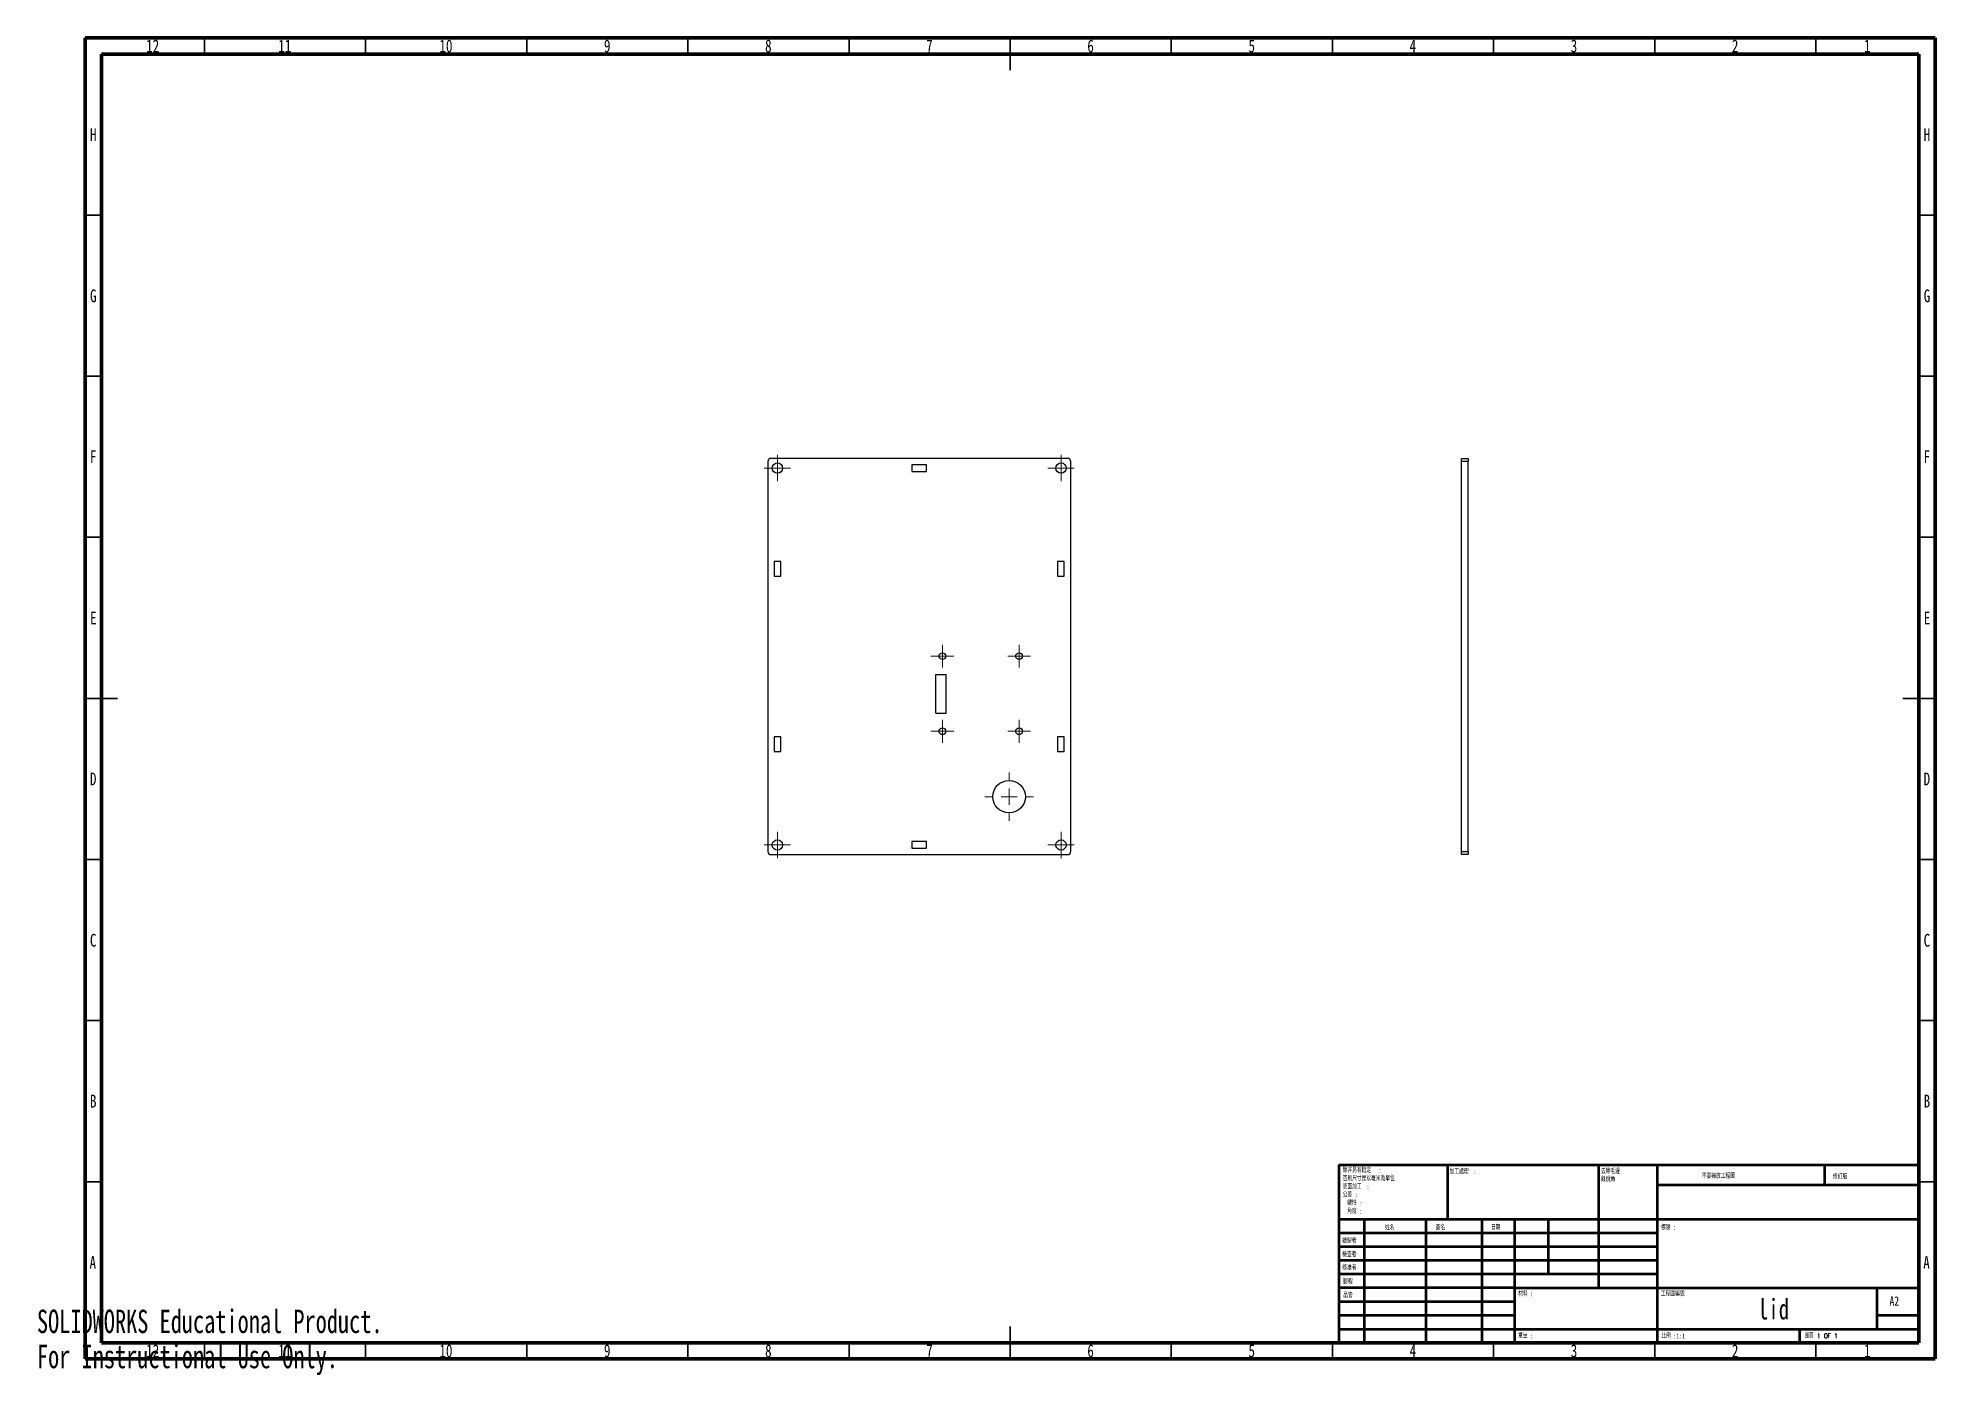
# Model space of a CAD drawing. Header units: millimetres. Extents: x 0 to 589, y 0 to 415.
import ezdxf

# ---------------------------------------------------------------- set-up
doc = ezdxf.new("R2010")
doc.units = ezdxf.units.MM
doc.styles.add('SLDTEXTSTYLE0', font='TXT', dxfattribs={"width": 0.75})
doc.styles.add('SLDTEXTSTYLE1', font='TXT', dxfattribs={"width": 0.7, "bigfont": 'bigfont'})
doc.styles.add('SLDTEXTSTYLE2', font='TXT', dxfattribs={"width": 0.75, "bigfont": 'bigfont'})
doc.styles.add('SLDTEXTSTYLE3', font='TXT', dxfattribs={"width": 0.666667, "bigfont": 'bigfont'})
doc.styles.add('SLDTEXTSTYLE4', font='TXT', dxfattribs={"width": 0.7})

# ---------------------------------------------------------------- blocks, each defined once
blk = doc.blocks.new('SW_NOTE_0')
at = {"color": 0, "linetype": 'Continuous', "lineweight": 0, "char_height": 1.5, "attachment_point": 1}
for s, insert, style in [('除非另有指定', (0, 1.93), 'SLDTEXTSTYLE1'), (':', (11.13, 1.89), 'SLDTEXTSTYLE0'), ('表面加工', (0, -3.11), 'SLDTEXTSTYLE1'), ('否則尺寸是以毫米為單位', (0, -0.61), 'SLDTEXTSTYLE1'), ('公差', (0, -5.65), 'SLDTEXTSTYLE1'), (':', (7.43, -3.15), 'SLDTEXTSTYLE0'), ('線性', (1.41, -8.2), 'SLDTEXTSTYLE1'), ('角度', (1.41, -10.74), 'SLDTEXTSTYLE1'), (':', (3.72, -5.7), 'SLDTEXTSTYLE0'), (':', (5.17, -10.79), 'SLDTEXTSTYLE0'), (':', (5.18, -8.24), 'SLDTEXTSTYLE0')]:
    blk.add_mtext(s, dxfattribs=dict(at, insert=insert, style=style))
blk = doc.blocks.new('SW_NOTE_0_1')
at = {"color": 0, "linetype": 'Continuous', "lineweight": 0, "char_height": 1.5, "attachment_point": 1}
for s, insert, style in [('加工處理', (0, 1.93), 'SLDTEXTSTYLE1'), (':', (7.44, 1.89), 'SLDTEXTSTYLE0')]:
    blk.add_mtext(s, dxfattribs=dict(at, insert=insert, style=style))
blk = doc.blocks.new('SW_NOTE_0_2')
at = {"color": 0, "linetype": 'Continuous', "lineweight": 0, "char_height": 1.5, "attachment_point": 1, "style": 'SLDTEXTSTYLE1'}
for s, insert in [('去除毛邊', (0, 1.93)), ('與銳角', (0, -0.57))]:
    blk.add_mtext(s, dxfattribs=dict(at, insert=insert))
blk = doc.blocks.new('SW_NOTE_0_3')
at = {"color": 0, "linetype": 'Continuous', "lineweight": 0, "char_height": 1.5, "attachment_point": 1}
for s, insert, style in [('材料', (0, 1.93), 'SLDTEXTSTYLE1'), (':', (3.72, 1.89), 'SLDTEXTSTYLE0')]:
    blk.add_mtext(s, dxfattribs=dict(at, insert=insert, style=style))
blk = doc.blocks.new('SW_NOTE_0_4')
at = {"color": 0, "linetype": 'Continuous', "lineweight": 0, "char_height": 1.5, "attachment_point": 1}
for s, insert, style in [('標題', (0, 1.93), 'SLDTEXTSTYLE1'), (':', (3.72, 1.89), 'SLDTEXTSTYLE0')]:
    blk.add_mtext(s, dxfattribs=dict(at, insert=insert, style=style))
blk = doc.blocks.new('SW_NOTE_0_5')
at = {"color": 0, "linetype": 'Continuous', "lineweight": 0, "char_height": 1.5, "attachment_point": 1}
for s, insert, style in [('比例', (0, 1.93), 'SLDTEXTSTYLE1'), (':1:1', (3.7, 1.89), 'SLDTEXTSTYLE0')]:
    blk.add_mtext(s, dxfattribs=dict(at, insert=insert, style=style))
blk = doc.blocks.new('SW_NOTE_0_6')
at = {"color": 0, "linetype": 'Continuous', "lineweight": 0, "attachment_point": 1}
for s, insert, char_height, style in [('重量', (0, 1.93), 1.499, 'SLDTEXTSTYLE1'), (':', (3.7, 1.89), 1.5, 'SLDTEXTSTYLE0')]:
    blk.add_mtext(s, dxfattribs=dict(at, insert=insert, char_height=char_height, style=style))
blk = doc.blocks.new('SW_CENTERMARKSYMBOL_0')
at = {"color": 0, "linetype": 'Continuous', "lineweight": 18}
for p, q in [((-2.5, 0), (-4.1, 0)), ((0, 0), (-2.5, 0)), ((0, 2.5), (0, 4.1)), ((0, 0), (0, 2.5)), ((0, 0), (0, -2.5)), ((0, 0), (2.5, 0)), ((2.5, 0), (4.1, 0)), ((0, -2.5), (0, -4.1))]:
    blk.add_line(p, q, dxfattribs=at)
blk = doc.blocks.new('SW_CENTERMARKSYMBOL_1')
at = {"color": 0, "linetype": 'Continuous', "lineweight": 18}
for p, q in [((-2.5, 0), (-4.1, 0)), ((0, 0), (-2.5, 0)), ((0, 2.5), (0, 4.1)), ((0, 0), (0, 2.5)), ((0, 0), (0, -2.5)), ((0, 0), (2.5, 0)), ((2.5, 0), (4.1, 0)), ((0, -2.5), (0, -4.1))]:
    blk.add_line(p, q, dxfattribs=at)
blk = doc.blocks.new('SW_CENTERMARKSYMBOL_2')
at = {"color": 0, "linetype": 'Continuous', "lineweight": 18}
for p, q in [((-2.5, 0), (-4.1, 0)), ((0, 0), (-2.5, 0)), ((0, 2.5), (0, 4.1)), ((0, 0), (0, 2.5)), ((0, 0), (0, -2.5)), ((0, 0), (2.5, 0)), ((2.5, 0), (4.1, 0)), ((0, -2.5), (0, -4.1))]:
    blk.add_line(p, q, dxfattribs=at)
blk = doc.blocks.new('SW_CENTERMARKSYMBOL_3')
at = {"color": 0, "linetype": 'Continuous', "lineweight": 18}
for p, q in [((-2.5, 0), (-4.1, 0)), ((0, 0), (-2.5, 0)), ((0, 2.5), (0, 4.1)), ((0, 0), (0, 2.5)), ((0, 0), (0, -2.5)), ((0, 0), (2.5, 0)), ((2.5, 0), (4.1, 0)), ((0, -2.5), (0, -4.1))]:
    blk.add_line(p, q, dxfattribs=at)
blk = doc.blocks.new('SW_CENTERMARKSYMBOL_4')
at = {"color": 0, "linetype": 'Continuous', "lineweight": 18}
for p, q in [((-2.5, 0), (-3.55, 0)), ((0, 0), (-2.5, 0)), ((0, 2.5), (0, 3.55)), ((0, 0), (0, 2.5)), ((0, 0), (0, -2.5)), ((0, 0), (2.5, 0)), ((2.5, 0), (3.55, 0)), ((0, -2.5), (0, -3.55))]:
    blk.add_line(p, q, dxfattribs=at)
blk = doc.blocks.new('SW_CENTERMARKSYMBOL_5')
at = {"color": 0, "linetype": 'Continuous', "lineweight": 18}
for p, q in [((-2.5, 0), (-3.55, 0)), ((0, 0), (-2.5, 0)), ((0, 2.5), (0, 3.55)), ((0, 0), (0, 2.5)), ((0, 0), (0, -2.5)), ((0, 0), (2.5, 0)), ((2.5, 0), (3.55, 0)), ((0, -2.5), (0, -3.55))]:
    blk.add_line(p, q, dxfattribs=at)
blk = doc.blocks.new('SW_CENTERMARKSYMBOL_6')
at = {"color": 0, "linetype": 'Continuous', "lineweight": 18}
for p, q in [((-2.5, 0), (-3.55, 0)), ((0, 0), (-2.5, 0)), ((0, 2.5), (0, 3.55)), ((0, 0), (0, 2.5)), ((0, 0), (0, -2.5)), ((0, 0), (2.5, 0)), ((2.5, 0), (3.55, 0)), ((0, -2.5), (0, -3.55))]:
    blk.add_line(p, q, dxfattribs=at)
blk = doc.blocks.new('SW_CENTERMARKSYMBOL_7')
at = {"color": 0, "linetype": 'Continuous', "lineweight": 18}
for p, q in [((-2.5, 0), (-3.55, 0)), ((0, 0), (-2.5, 0)), ((0, 2.5), (0, 3.55)), ((0, 0), (0, 2.5)), ((0, 0), (0, -2.5)), ((0, 0), (2.5, 0)), ((2.5, 0), (3.55, 0)), ((0, -2.5), (0, -3.55))]:
    blk.add_line(p, q, dxfattribs=at)
blk = doc.blocks.new('SW_CENTERMARKSYMBOL_8')
at = {"color": 0, "linetype": 'Continuous', "lineweight": 18}
for p, q in [((0, 5), (0, 7.55)), ((-5, 0), (-7.55, 0)), ((0, 0), (-2.5, 0)), ((0, 0), (0, 2.5)), ((0, 0), (0, -2.5)), ((0, 0), (2.5, 0)), ((5, 0), (7.55, 0)), ((0, -5), (0, -7.55))]:
    blk.add_line(p, q, dxfattribs=at)

msp = doc.modelspace()

# ---------------------------------------------------------------- linework, layer by layer
at = {"color": 7, "linetype": 'Continuous', "lineweight": 70}
for p, q in [((15, 5), (15, 415)), ((15, 415), (589, 415)), ((589, 415), (589, 5)), ((20, 10), (20, 410)), ((20, 410), (584, 410)), ((584, 410), (584, 10)), ((584, 10), (20, 10)), ((589, 5), (15, 5))]:
    msp.add_line(p, q, dxfattribs=at)
at = {"color": 7, "linetype": 'Continuous', "lineweight": 35}
for p, q in [((52, 410), (52, 415)), ((102, 410), (102, 415)), ((152, 410), (152, 415)), ((202, 410), (202, 415)), ((252, 410), (252, 415)), ((302, 415), (302, 405)), ((302, 410), (302, 415)), ((352, 410), (352, 415)), ((402, 410), (402, 415)), ((452, 410), (452, 415)), ((502, 410), (502, 415)), ((552, 410), (552, 415)), ((20, 360), (15, 360)), ((584, 360), (589, 360)), ((20, 310), (15, 310)), ((584, 310), (589, 310)), ((20, 260), (15, 260)), ((584, 260), (589, 260)), ((15, 210), (25, 210)), ((20, 210), (15, 210)), ((589, 210), (579, 210)), ((584, 210), (589, 210)), ((20, 160), (15, 160)), ((584, 160), (589, 160)), ((20, 110), (15, 110)), ((584, 110), (589, 110)), ((20, 60), (15, 60)), ((584, 60), (589, 60)), ((302, 5), (302, 15)), ((52, 10), (52, 5)), ((102, 10), (102, 5)), ((152, 10), (152, 5)), ((202, 10), (202, 5)), ((252, 10), (252, 5)), ((302, 10), (302, 5)), ((352, 10), (352, 5)), ((402, 10), (402, 5)), ((452, 10), (452, 5)), ((502, 10), (502, 5)), ((552, 10), (552, 5))]:
    msp.add_line(p, q, dxfattribs=at)
at = {"color": 7, "linetype": 'Continuous', "lineweight": 25}
for p, q in [((226.78, 283.5), (226.78, 162.5)), ((319.78, 284.5), (227.78, 284.5)), ((320.78, 162.5), (320.78, 283.5)), ((442.08, 284.5), (444.08, 284.5)), ((442.08, 283.5), (442.08, 284.5)), ((444.08, 283.5), (442.08, 283.5)), ((442.08, 162.5), (442.08, 283.5)), ((444.08, 284.5), (444.08, 283.5)), ((444.08, 162.5), (444.08, 283.5)), ((271.48, 282.5), (271.48, 280.4)), ((276.08, 282.5), (271.48, 282.5)), ((271.48, 280.4), (276.08, 280.4)), ((276.08, 280.4), (276.08, 282.5)), ((228.78, 252.5), (228.78, 247.9)), ((230.88, 252.5), (228.78, 252.5)), ((228.78, 247.9), (230.88, 247.9)), ((230.88, 247.9), (230.88, 252.5)), ((316.68, 252.5), (316.68, 247.9)), ((318.78, 252.5), (316.68, 252.5)), ((316.68, 247.9), (318.78, 247.9)), ((318.78, 247.9), (318.78, 252.5)), ((278.98, 217.45), (282.18, 217.45)), ((278.98, 205.45), (278.98, 217.45)), ((282.18, 205.45), (282.18, 217.45)), ((278.98, 205.45), (282.18, 205.45)), ((230.88, 198.1), (228.78, 198.1)), ((228.78, 198.1), (228.78, 193.5)), ((230.88, 193.5), (230.88, 198.1)), ((318.78, 198.1), (316.68, 198.1)), ((316.68, 198.1), (316.68, 193.5)), ((318.78, 193.5), (318.78, 198.1)), ((228.78, 193.5), (230.88, 193.5)), ((316.68, 193.5), (318.78, 193.5)), ((276.08, 165.6), (271.48, 165.6)), ((271.48, 165.6), (271.48, 163.5)), ((276.08, 163.5), (276.08, 165.6)), ((227.78, 161.5), (319.78, 161.5)), ((271.48, 163.5), (276.08, 163.5)), ((442.08, 162.5), (444.08, 162.5)), ((442.08, 161.5), (442.08, 162.5)), ((444.08, 161.5), (442.08, 161.5)), ((444.08, 162.5), (444.08, 161.5))]:
    msp.add_line(p, q, dxfattribs=at)
at = {"color": 7, "linetype": 'Continuous', "lineweight": 50}
for p, q in [((404, 65.25), (584, 65.25)), ((404, 65.25), (404, 10)), ((437.8, 48.25), (437.8, 65.25)), ((484.6, 65.25), (484.6, 27)), ((502.8, 65.25), (502.8, 10)), ((554.8, 58.87), (554.8, 65.25)), ((584, 58.87), (502.8, 58.87)), ((584, 48.25), (404, 48.25)), ((411.8, 48.25), (411.8, 10)), ((430.99, 48.25), (430.99, 10)), ((448.4, 48.25), (448.4, 10)), ((458.6, 10), (458.6, 48.25)), ((469, 31.25), (469, 48.25)), ((502.8, 44), (404, 44)), ((502.8, 39.75), (404, 39.75)), ((502.8, 35.5), (404, 35.5)), ((502.8, 31.25), (404, 31.25)), ((458.6, 27), (404, 27)), ((458.6, 27), (584, 27)), ((571, 14.25), (571, 27)), ((458.6, 22.75), (404, 22.75)), ((458.6, 18.5), (404, 18.5)), ((584, 18.5), (571, 18.5)), ((404, 14.25), (584, 14.25)), ((547, 10), (547, 14.25))]:
    msp.add_line(p, q, dxfattribs=at)
at = {"color": 7, "linetype": 'Continuous', "lineweight": 25}
for centre, radius in [((229.78, 281.5), 1.6), ((317.78, 281.5), 1.6), ((280.98, 223.1), 1.05), ((304.78, 223.1), 1.05), ((280.98, 199.8), 1.05), ((304.78, 199.8), 1.05), ((301.67, 179.5), 5.05), ((229.78, 164.5), 1.6), ((317.78, 164.5), 1.6)]:
    msp.add_circle(centre, radius, dxfattribs=at)
for centre, start, end in [((227.78, 283.5), 90, 180), ((319.78, 283.5), 0, 90), ((227.78, 162.5), 180, 270), ((319.78, 162.5), 270, 0)]:
    msp.add_arc(centre, 1, start, end, dxfattribs=at)

# ---------------------------------------------------------------- block references
at = {"color": 7, "linetype": 'Continuous', "lineweight": 0}
for name, p in [('SW_CENTERMARKSYMBOL_0', (229.78, 281.5)), ('SW_CENTERMARKSYMBOL_3', (317.78, 281.5)), ('SW_CENTERMARKSYMBOL_6', (280.98, 223.1)), ('SW_CENTERMARKSYMBOL_7', (304.78, 223.1)), ('SW_CENTERMARKSYMBOL_4', (280.98, 199.8)), ('SW_CENTERMARKSYMBOL_5', (304.78, 199.8)), ('SW_CENTERMARKSYMBOL_8', (301.67, 179.5)), ('SW_CENTERMARKSYMBOL_1', (229.78, 164.5)), ('SW_CENTERMARKSYMBOL_2', (317.78, 164.5)), ('SW_NOTE_0', (405.18, 62.38)), ('SW_NOTE_0_1', (438.37, 61.99)), ('SW_NOTE_0_2', (485.31, 62.07)), ('SW_NOTE_0_4', (503.96, 44.64)), ('SW_NOTE_0_3', (459.65, 24.05)), ('SW_NOTE_0_6', (459.62, 11.02)), ('SW_NOTE_0_5', (504.07, 10.97))]:
    msp.add_blockref(name, p, dxfattribs=at)

# ---------------------------------------------------------------- texts
for s, insert, char_height, attachment_point, style in [('12', (35.92, 414.49), 3.969, 2, 'SLDTEXTSTYLE0'), ('11', (76.92, 414.49), 3.969, 2, 'SLDTEXTSTYLE0'), ('10', (126.92, 414.49), 3.969, 2, 'SLDTEXTSTYLE0'), ('9', (176.96, 414.49), 3.97, 2, 'SLDTEXTSTYLE0'), ('8', (226.96, 414.49), 3.97, 2, 'SLDTEXTSTYLE0'), ('7', (276.96, 414.49), 3.97, 2, 'SLDTEXTSTYLE0'), ('6', (326.96, 414.49), 3.97, 2, 'SLDTEXTSTYLE0'), ('5', (376.96, 414.49), 3.97, 2, 'SLDTEXTSTYLE0'), ('4', (426.96, 414.49), 3.97, 2, 'SLDTEXTSTYLE0'), ('3', (476.96, 414.49), 3.97, 2, 'SLDTEXTSTYLE0'), ('2', (526.96, 414.49), 3.97, 2, 'SLDTEXTSTYLE0'), ('1', (567.96, 414.49), 3.97, 2, 'SLDTEXTSTYLE0'), ('H', (17.49, 386.99), 3.97, 2, 'SLDTEXTSTYLE0'), ('H', (586.49, 386.99), 3.97, 2, 'SLDTEXTSTYLE0'), ('G', (17.49, 336.93), 3.97, 2, 'SLDTEXTSTYLE0'), ('G', (586.49, 336.93), 3.97, 2, 'SLDTEXTSTYLE0'), ('F', (17.46, 286.99), 3.97, 2, 'SLDTEXTSTYLE0'), ('F', (586.46, 286.99), 3.97, 2, 'SLDTEXTSTYLE0'), ('E', (17.51, 236.93), 3.97, 2, 'SLDTEXTSTYLE0'), ('E', (586.51, 236.93), 3.97, 2, 'SLDTEXTSTYLE0'), ('D', (17.45, 186.99), 3.97, 2, 'SLDTEXTSTYLE0'), ('D', (586.45, 186.99), 3.97, 2, 'SLDTEXTSTYLE0'), ('C', (17.46, 136.93), 3.97, 2, 'SLDTEXTSTYLE0'), ('C', (586.46, 136.93), 3.97, 2, 'SLDTEXTSTYLE0'), ('B', (17.47, 86.99), 3.97, 2, 'SLDTEXTSTYLE0'), ('B', (586.47, 86.99), 3.97, 2, 'SLDTEXTSTYLE0'), ('不要縮放工程圖', (516.61, 62.53), 1.5, 1, 'SLDTEXTSTYLE1'), ('修訂版', (557.33, 62.33), 1.5, 1, 'SLDTEXTSTYLE1'), ('繪製者', (405.04, 42.43), 1.5, 1, 'SLDTEXTSTYLE1'), ('姓名', (418.32, 46.5), 1.5, 1, 'SLDTEXTSTYLE1'), ('簽名', (434.03, 46.56), 1.5, 1, 'SLDTEXTSTYLE1'), ('日期', (451.21, 46.58), 1.5, 1, 'SLDTEXTSTYLE1'), ('A', (17.34, 36.93), 3.97, 2, 'SLDTEXTSTYLE0'), ('檢查者', (405.04, 38.21), 1.5, 1, 'SLDTEXTSTYLE1'), ('A', (586.34, 36.93), 3.97, 2, 'SLDTEXTSTYLE0'), ('核准者', (405.04, 34.11), 1.5, 1, 'SLDTEXTSTYLE1'), ('製程', (405.2, 29.72), 1.5, 1, 'SLDTEXTSTYLE2'), ('品管', (405.34, 25.55), 1.5, 1, 'SLDTEXTSTYLE1'), ('工程圖編號', (503.91, 25.99), 1.5, 1, 'SLDTEXTSTYLE1'), ('lid', (538.87, 23.61), 6.35, 2, 'SLDTEXTSTYLE0'), ('A2', (574.87, 24.41), 2.91, 1, 'SLDTEXTSTYLE0'), ('圖頁 1 OF 1', (548.48, 12.9), 1.5, 1, 'SLDTEXTSTYLE3'), ('12', (35.92, 9.49), 3.969, 2, 'SLDTEXTSTYLE0'), ('11', (76.92, 9.49), 3.969, 2, 'SLDTEXTSTYLE0'), ('10', (126.92, 9.49), 3.969, 2, 'SLDTEXTSTYLE0'), ('9', (176.96, 9.49), 3.97, 2, 'SLDTEXTSTYLE0'), ('8', (226.96, 9.49), 3.97, 2, 'SLDTEXTSTYLE0'), ('7', (276.96, 9.49), 3.97, 2, 'SLDTEXTSTYLE0'), ('6', (326.96, 9.49), 3.97, 2, 'SLDTEXTSTYLE0'), ('5', (376.96, 9.49), 3.97, 2, 'SLDTEXTSTYLE0'), ('4', (426.96, 9.49), 3.97, 2, 'SLDTEXTSTYLE0'), ('3', (476.96, 9.49), 3.97, 2, 'SLDTEXTSTYLE0'), ('2', (526.96, 9.49), 3.97, 2, 'SLDTEXTSTYLE0'), ('1', (567.96, 9.49), 3.97, 2, 'SLDTEXTSTYLE0')]:
    msp.add_mtext(s, dxfattribs=dict(at, insert=insert, char_height=char_height, attachment_point=attachment_point, style=style))
at = {"color": 7, "linetype": 'Continuous', "char_height": 7.266, "attachment_point": 1, "style": 'SLDTEXTSTYLE4'}
for s, insert in [('SOLIDWORKS Educational Product.', (0, 20.27)), ('For Instructional Use Only.', (0, 9.37))]:
    msp.add_mtext(s, dxfattribs=dict(at, insert=insert))

doc.saveas('drawing.dxf')
